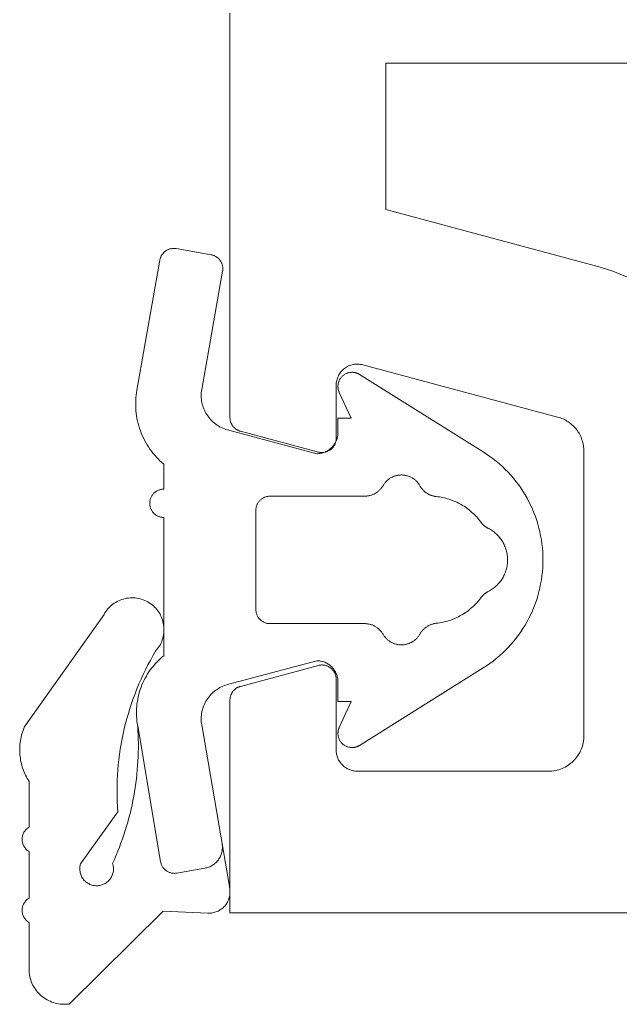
# Model space of a CAD drawing. Header units: metres. Extents: x 1838950 to 1842843, y 5171318 to 5174224.
# Drawn here: x 1841203.85227 to 1841203.86076, y 5171397.0148 to 5171397.0287 of the extents above; entities that cross this region are included whole.
import ezdxf

# ---------------------------------------------------------------- set-up
doc = ezdxf.new("R2010")
doc.units = ezdxf.units.M
doc.header["$LTSCALE"] = 0.0254
doc.layers.add('00 CHAZAL Coupe A.5', color=7, linetype='Continuous', lineweight=18)

# ---------------------------------------------------------------- blocks, each defined once
blk = doc.blocks.new('Groupe-1881-1')
at = {"layer": '00 CHAZAL Coupe A.5', "color": 7, "linetype": 'Continuous', "lineweight": 5, "flags": 128}
for points in [[(1841203.867241, 5171397.016089), (1841203.855241, 5171397.016089), (1841203.855241, 5171397.019094), (1841203.855241, 5171397.019102), (1841203.855242, 5171397.01911), (1841203.855242, 5171397.019118), (1841203.855244, 5171397.019127), (1841203.855245, 5171397.019135), (1841203.855247, 5171397.019143), (1841203.855249, 5171397.01915), (1841203.855252, 5171397.019158), (1841203.855254, 5171397.019166), (1841203.855257, 5171397.019174), (1841203.855261, 5171397.019181), (1841203.855265, 5171397.019188), (1841203.855269, 5171397.019195), (1841203.855273, 5171397.019202), (1841203.855277, 5171397.019209), (1841203.855282, 5171397.019216), (1841203.855287, 5171397.019222), (1841203.855293, 5171397.019228), (1841203.855298, 5171397.019234), (1841203.855304, 5171397.01924), (1841203.85531, 5171397.019245), (1841203.855317, 5171397.019251), (1841203.855323, 5171397.019256), (1841203.85533, 5171397.01926), (1841203.855337, 5171397.019265), (1841203.855344, 5171397.019269), (1841203.855351, 5171397.019273), (1841203.855358, 5171397.019276), (1841203.855366, 5171397.019279), (1841203.855374, 5171397.019282), (1841203.855381, 5171397.019285), (1841203.855389, 5171397.019287), (1841203.856489, 5171397.019582), (1841203.8565, 5171397.019585), (1841203.856512, 5171397.019587), (1841203.856523, 5171397.019588), (1841203.856534, 5171397.019589), (1841203.856546, 5171397.019589), (1841203.856557, 5171397.019588), (1841203.856569, 5171397.019587), (1841203.85658, 5171397.019585), (1841203.856591, 5171397.019582), (1841203.856602, 5171397.019579), (1841203.856613, 5171397.019575), (1841203.856623, 5171397.019571), (1841203.856634, 5171397.019566), (1841203.856644, 5171397.01956), (1841203.856653, 5171397.019554), (1841203.856663, 5171397.019547), (1841203.856672, 5171397.01954), (1841203.85668, 5171397.019532), (1841203.856688, 5171397.019524), (1841203.856696, 5171397.019516), (1841203.856703, 5171397.019507), (1841203.856709, 5171397.019497), (1841203.856715, 5171397.019487), (1841203.85672, 5171397.019477), (1841203.856725, 5171397.019467), (1841203.856729, 5171397.019456), (1841203.856733, 5171397.019445), (1841203.856736, 5171397.019434), (1841203.856738, 5171397.019423), (1841203.85674, 5171397.019412), (1841203.856741, 5171397.0194), (1841203.856741, 5171397.019389), (1841203.856741, 5171397.018389), (1841203.856741, 5171397.018374), (1841203.856742, 5171397.018359), (1841203.856744, 5171397.018345), (1841203.856747, 5171397.01833), (1841203.85675, 5171397.018316), (1841203.856754, 5171397.018302), (1841203.856758, 5171397.018288), (1841203.856764, 5171397.018274), (1841203.85677, 5171397.01826), (1841203.856776, 5171397.018247), (1841203.856784, 5171397.018234), (1841203.856791, 5171397.018222), (1841203.8568, 5171397.01821), (1841203.856809, 5171397.018198), (1841203.856819, 5171397.018187), (1841203.856829, 5171397.018177), (1841203.856839, 5171397.018166), (1841203.856851, 5171397.018157), (1841203.856862, 5171397.018148), (1841203.856874, 5171397.018139), (1841203.856887, 5171397.018131), (1841203.856899, 5171397.018124), (1841203.856913, 5171397.018118), (1841203.856926, 5171397.018112), (1841203.85694, 5171397.018106), (1841203.856954, 5171397.018102), (1841203.856968, 5171397.018098), (1841203.856982, 5171397.018094), (1841203.856997, 5171397.018092), (1841203.857012, 5171397.01809), (1841203.857026, 5171397.018089), (1841203.857041, 5171397.018089), (1841203.859741, 5171397.018089), (1841203.859765, 5171397.018089), (1841203.85979, 5171397.018091), (1841203.859814, 5171397.018094), (1841203.859838, 5171397.018098), (1841203.859862, 5171397.018104), (1841203.859886, 5171397.01811), (1841203.859909, 5171397.018118), (1841203.859932, 5171397.018127), (1841203.859955, 5171397.018137), (1841203.859977, 5171397.018148), (1841203.859998, 5171397.01816), (1841203.860019, 5171397.018173), (1841203.860039, 5171397.018187), (1841203.860058, 5171397.018202), (1841203.860077, 5171397.018218), (1841203.860094, 5171397.018235), (1841203.860111, 5171397.018253), (1841203.860127, 5171397.018272), (1841203.860143, 5171397.018291), (1841203.860157, 5171397.018311), (1841203.86017, 5171397.018332), (1841203.860182, 5171397.018353), (1841203.860193, 5171397.018375), (1841203.860203, 5171397.018397), (1841203.860212, 5171397.01842), (1841203.860219, 5171397.018444), (1841203.860226, 5171397.018467), (1841203.860231, 5171397.018491), (1841203.860236, 5171397.018515), (1841203.860239, 5171397.01854), (1841203.86024, 5171397.018564), (1841203.860241, 5171397.018589), (1841203.860241, 5171397.022608), (1841203.86024, 5171397.022629), (1841203.860239, 5171397.022649), (1841203.860237, 5171397.022669), (1841203.860234, 5171397.02269), (1841203.86023, 5171397.02271), (1841203.860226, 5171397.02273), (1841203.860221, 5171397.022749), (1841203.860214, 5171397.022769), (1841203.860207, 5171397.022788), (1841203.8602, 5171397.022807), (1841203.860191, 5171397.022826), (1841203.860182, 5171397.022844), (1841203.860172, 5171397.022862), (1841203.860161, 5171397.022879), (1841203.86015, 5171397.022896), (1841203.860138, 5171397.022913), (1841203.860125, 5171397.022929), (1841203.860111, 5171397.022944), (1841203.860097, 5171397.022959), (1841203.860083, 5171397.022973), (1841203.860068, 5171397.022987), (1841203.860052, 5171397.023), (1841203.860035, 5171397.023012), (1841203.860019, 5171397.023024), (1841203.860001, 5171397.023035), (1841203.859984, 5171397.023045), (1841203.859966, 5171397.023055), (1841203.859947, 5171397.023064), (1841203.859928, 5171397.023072), (1841203.859909, 5171397.023079), (1841203.85989, 5171397.023085), (1841203.85987, 5171397.023091), (1841203.857119, 5171397.023828), (1841203.857102, 5171397.023832), (1841203.857085, 5171397.023835), (1841203.857068, 5171397.023838), (1841203.857051, 5171397.023839), (1841203.857034, 5171397.023839), (1841203.857016, 5171397.023838), (1841203.856999, 5171397.023836), (1841203.856982, 5171397.023833), (1841203.856966, 5171397.023829), (1841203.856949, 5171397.023824), (1841203.856933, 5171397.023819), (1841203.856917, 5171397.023812), (1841203.856902, 5171397.023804), (1841203.856887, 5171397.023796), (1841203.856872, 5171397.023787), (1841203.856858, 5171397.023777), (1841203.856845, 5171397.023766), (1841203.856832, 5171397.023754), (1841203.85682, 5171397.023742), (1841203.856809, 5171397.023729), (1841203.856798, 5171397.023715), (1841203.856789, 5171397.023701), (1841203.85678, 5171397.023687), (1841203.856772, 5171397.023671), (1841203.856765, 5171397.023656), (1841203.856758, 5171397.02364), (1841203.856753, 5171397.023623), (1841203.856749, 5171397.023607), (1841203.856745, 5171397.02359), (1841203.856743, 5171397.023573), (1841203.856741, 5171397.023556), (1841203.856741, 5171397.023539), (1841203.856741, 5171397.022789), (1841203.856741, 5171397.022777), (1841203.85674, 5171397.022766), (1841203.856738, 5171397.022755), (1841203.856736, 5171397.022743), (1841203.856733, 5171397.022732), (1841203.856729, 5171397.022721), (1841203.856725, 5171397.022711), (1841203.85672, 5171397.0227), (1841203.856715, 5171397.02269), (1841203.856709, 5171397.02268), (1841203.856703, 5171397.022671), (1841203.856696, 5171397.022662), (1841203.856688, 5171397.022653), (1841203.85668, 5171397.022645), (1841203.856672, 5171397.022637), (1841203.856663, 5171397.02263), (1841203.856653, 5171397.022623), (1841203.856644, 5171397.022617), (1841203.856634, 5171397.022612), (1841203.856623, 5171397.022607), (1841203.856613, 5171397.022602), (1841203.856602, 5171397.022598), (1841203.856591, 5171397.022595), (1841203.85658, 5171397.022593), (1841203.856569, 5171397.022591), (1841203.856557, 5171397.022589), (1841203.856546, 5171397.022589), (1841203.856534, 5171397.022589), (1841203.856523, 5171397.02259), (1841203.856512, 5171397.022591), (1841203.8565, 5171397.022593), (1841203.856489, 5171397.022596), (1841203.855389, 5171397.02289), (1841203.855381, 5171397.022893), (1841203.855374, 5171397.022895), (1841203.855366, 5171397.022898), (1841203.855358, 5171397.022901), (1841203.855351, 5171397.022905), (1841203.855344, 5171397.022909), (1841203.855337, 5171397.022913), (1841203.85533, 5171397.022917), (1841203.855323, 5171397.022922), (1841203.855317, 5171397.022927), (1841203.85531, 5171397.022932), (1841203.855304, 5171397.022937), (1841203.855298, 5171397.022943), (1841203.855293, 5171397.022949), (1841203.855287, 5171397.022955), (1841203.855282, 5171397.022962), (1841203.855277, 5171397.022968), (1841203.855273, 5171397.022975), (1841203.855269, 5171397.022982), (1841203.855265, 5171397.022989), (1841203.855261, 5171397.022996), (1841203.855257, 5171397.023004), (1841203.855254, 5171397.023011), (1841203.855252, 5171397.023019), (1841203.855249, 5171397.023027), (1841203.855247, 5171397.023035), (1841203.855245, 5171397.023043), (1841203.855244, 5171397.023051), (1841203.855242, 5171397.023059), (1841203.855242, 5171397.023067), (1841203.855241, 5171397.023075), (1841203.855241, 5171397.023083), (1841203.855241, 5171397.036089)], [(1841203.860855, 5171397.025068), (1841203.860754, 5171397.025111), (1841203.860651, 5171397.02515), (1841203.860546, 5171397.025185), (1841203.86044, 5171397.025216), (1841203.857441, 5171397.02602), (1841203.857441, 5171397.028089), (1841203.866541, 5171397.028089)]]:
    blk.add_lwpolyline(points, dxfattribs=at)
at = {"layer": '00 CHAZAL Coupe A.5', "color": 9, "linetype": 'Continuous', "lineweight": 5, "true_color": 0xbbbbbb, "flags": 128}
for points in [[(1841203.85313, 5171397.016783), (1841203.853656, 5171397.017515), (1841203.853651, 5171397.017588), (1841203.853648, 5171397.017662), (1841203.853646, 5171397.017736), (1841203.853645, 5171397.01781), (1841203.853646, 5171397.017884), (1841203.853648, 5171397.017958), (1841203.853652, 5171397.018032), (1841203.853657, 5171397.018106), (1841203.853663, 5171397.018179), (1841203.853671, 5171397.018253), (1841203.853681, 5171397.018326), (1841203.853691, 5171397.018399), (1841203.853703, 5171397.018472), (1841203.853717, 5171397.018545), (1841203.853732, 5171397.018618), (1841203.853748, 5171397.01869), (1841203.853766, 5171397.018762), (1841203.853785, 5171397.018833), (1841203.853805, 5171397.018904), (1841203.853827, 5171397.018975), (1841203.85385, 5171397.019045), (1841203.853874, 5171397.019115), (1841203.8539, 5171397.019184), (1841203.853927, 5171397.019253), (1841203.853955, 5171397.019322), (1841203.853984, 5171397.019389), (1841203.854015, 5171397.019457), (1841203.854047, 5171397.019523), (1841203.854081, 5171397.019589), (1841203.854116, 5171397.019654), (1841203.854151, 5171397.019719), (1841203.854189, 5171397.019783), (1841203.854204, 5171397.019801), (1841203.854219, 5171397.01982), (1841203.854233, 5171397.019839), (1841203.854245, 5171397.019859), (1841203.854257, 5171397.01988), (1841203.854268, 5171397.019902), (1841203.854277, 5171397.019923), (1841203.854285, 5171397.019946), (1841203.854292, 5171397.019969), (1841203.854298, 5171397.019992), (1841203.854302, 5171397.020015), (1841203.854306, 5171397.020039), (1841203.854308, 5171397.020063), (1841203.854308, 5171397.020086), (1841203.854308, 5171397.02011), (1841203.854306, 5171397.020134), (1841203.854303, 5171397.020158), (1841203.854299, 5171397.020181), (1841203.854293, 5171397.020204), (1841203.854287, 5171397.020227), (1841203.854279, 5171397.020249), (1841203.854269, 5171397.020272), (1841203.854259, 5171397.020293), (1841203.854248, 5171397.020314), (1841203.854235, 5171397.020334), (1841203.854222, 5171397.020354), (1841203.854207, 5171397.020373), (1841203.854192, 5171397.020391), (1841203.854175, 5171397.020408), (1841203.854158, 5171397.020424), (1841203.85414, 5171397.02044), (1841203.854121, 5171397.020454), (1841203.854101, 5171397.020468), (1841203.854081, 5171397.02048), (1841203.85406, 5171397.020491), (1841203.854038, 5171397.020501), (1841203.854016, 5171397.02051), (1841203.853993, 5171397.020518), (1841203.85397, 5171397.020524), (1841203.853947, 5171397.02053), (1841203.853924, 5171397.020534), (1841203.8539, 5171397.020537), (1841203.853876, 5171397.020538), (1841203.853853, 5171397.020538), (1841203.853829, 5171397.020538), (1841203.853805, 5171397.020535), (1841203.853781, 5171397.020532), (1841203.853758, 5171397.020527), (1841203.853735, 5171397.020521), (1841203.853712, 5171397.020514), (1841203.85369, 5171397.020506), (1841203.853668, 5171397.020496), (1841203.853647, 5171397.020486), (1841203.853626, 5171397.020474), (1841203.853606, 5171397.020461), (1841203.853587, 5171397.020447), (1841203.853568, 5171397.020432), (1841203.85355, 5171397.020416), (1841203.853533, 5171397.0204), (1841203.853517, 5171397.020382), (1841203.853502, 5171397.020363), (1841203.853488, 5171397.020344), (1841203.853475, 5171397.020324), (1841203.853463, 5171397.020304), (1841203.852335, 5171397.018713), (1841203.852326, 5171397.01869), (1841203.852317, 5171397.018666), (1841203.852309, 5171397.018642), (1841203.852302, 5171397.018618), (1841203.852295, 5171397.018594), (1841203.852289, 5171397.01857), (1841203.852284, 5171397.018545), (1841203.85228, 5171397.01852), (1841203.852276, 5171397.018495), (1841203.852273, 5171397.01847), (1841203.852271, 5171397.018445), (1841203.85227, 5171397.01842), (1841203.85227, 5171397.018395), (1841203.85227, 5171397.01837), (1841203.852271, 5171397.018345), (1841203.852273, 5171397.01832), (1841203.852276, 5171397.018295), (1841203.852279, 5171397.01827), (1841203.852283, 5171397.018245), (1841203.852288, 5171397.01822), (1841203.852294, 5171397.018196), (1841203.8523, 5171397.018172), (1841203.852307, 5171397.018148), (1841203.852315, 5171397.018124), (1841203.852324, 5171397.0181), (1841203.852333, 5171397.018077), (1841203.852343, 5171397.018054), (1841203.852354, 5171397.018031), (1841203.852365, 5171397.018009), (1841203.852377, 5171397.017987), (1841203.85239, 5171397.017965), (1841203.852404, 5171397.017944), (1841203.852404, 5171397.0173), (1841203.852393, 5171397.017293), (1841203.852382, 5171397.017285), (1841203.852372, 5171397.017277), (1841203.852362, 5171397.017268), (1841203.852353, 5171397.017258), (1841203.852345, 5171397.017248), (1841203.852337, 5171397.017238), (1841203.85233, 5171397.017227), (1841203.852324, 5171397.017215), (1841203.852319, 5171397.017203), (1841203.852314, 5171397.017191), (1841203.852311, 5171397.017178), (1841203.852308, 5171397.017166), (1841203.852305, 5171397.017153), (1841203.852304, 5171397.01714), (1841203.852304, 5171397.017127), (1841203.852304, 5171397.017113), (1841203.852305, 5171397.0171), (1841203.852308, 5171397.017088), (1841203.852311, 5171397.017075), (1841203.852314, 5171397.017062), (1841203.852319, 5171397.01705), (1841203.852324, 5171397.017038), (1841203.852331, 5171397.017027), (1841203.852337, 5171397.017015), (1841203.852345, 5171397.017005), (1841203.852353, 5171397.016995), (1841203.852362, 5171397.016985), (1841203.852372, 5171397.016976), (1841203.852382, 5171397.016968), (1841203.852393, 5171397.01696), (1841203.852404, 5171397.016953), (1841203.852404, 5171397.016297), (1841203.852393, 5171397.016291), (1841203.852382, 5171397.016283), (1841203.852372, 5171397.016275), (1841203.852362, 5171397.016266), (1841203.852353, 5171397.016256), (1841203.852345, 5171397.016246), (1841203.852338, 5171397.016235), (1841203.852331, 5171397.016224), (1841203.852324, 5171397.016213), (1841203.852319, 5171397.016201), (1841203.852314, 5171397.016189), (1841203.852311, 5171397.016176), (1841203.852308, 5171397.016163), (1841203.852306, 5171397.01615), (1841203.852304, 5171397.016137), (1841203.852304, 5171397.016124), (1841203.852304, 5171397.016111), (1841203.852306, 5171397.016098), (1841203.852308, 5171397.016085), (1841203.852311, 5171397.016072), (1841203.852314, 5171397.01606), (1841203.852319, 5171397.016048), (1841203.852324, 5171397.016036), (1841203.852331, 5171397.016024), (1841203.852338, 5171397.016013), (1841203.852345, 5171397.016002), (1841203.852354, 5171397.015992), (1841203.852362, 5171397.015983), (1841203.852372, 5171397.015974), (1841203.852382, 5171397.015966), (1841203.852393, 5171397.015958), (1841203.852404, 5171397.015951), (1841203.852404, 5171397.015239), (1841203.852407, 5171397.015214), (1841203.852412, 5171397.01519), (1841203.852418, 5171397.015166), (1841203.852425, 5171397.015142), (1841203.852433, 5171397.015118), (1841203.852443, 5171397.015096), (1841203.852453, 5171397.015073), (1841203.852465, 5171397.015051), (1841203.852478, 5171397.01503), (1841203.852491, 5171397.015009), (1841203.852506, 5171397.014989), (1841203.852522, 5171397.01497), (1841203.852539, 5171397.014952), (1841203.852556, 5171397.014934), (1841203.852575, 5171397.014918), (1841203.852594, 5171397.014902), (1841203.852614, 5171397.014887), (1841203.852634, 5171397.014873), (1841203.852656, 5171397.014861), (1841203.852678, 5171397.014849), (1841203.8527, 5171397.014839), (1841203.852723, 5171397.014829), (1841203.852747, 5171397.014821), (1841203.85277, 5171397.014814), (1841203.852795, 5171397.014808), (1841203.852819, 5171397.014803), (1841203.852843, 5171397.0148), (1841203.852868, 5171397.014798), (1841203.852893, 5171397.014797), (1841203.852918, 5171397.014797), (1841203.852943, 5171397.014798), (1841203.852967, 5171397.014801), (1841203.854297, 5171397.01611), (1841203.854929, 5171397.016084), (1841203.854945, 5171397.016083), (1841203.854962, 5171397.016084), (1841203.854979, 5171397.016086), (1841203.854995, 5171397.016088), (1841203.855011, 5171397.016092), (1841203.855028, 5171397.016096), (1841203.855043, 5171397.016101), (1841203.855059, 5171397.016107), (1841203.855074, 5171397.016114), (1841203.855089, 5171397.016122), (1841203.855103, 5171397.016131), (1841203.855117, 5171397.01614), (1841203.85513, 5171397.01615), (1841203.855143, 5171397.016161), (1841203.855155, 5171397.016173), (1841203.855166, 5171397.016185), (1841203.855177, 5171397.016198), (1841203.855187, 5171397.016211), (1841203.855196, 5171397.016225), (1841203.855205, 5171397.01624), (1841203.855212, 5171397.016255), (1841203.855219, 5171397.01627), (1841203.855225, 5171397.016286), (1841203.85523, 5171397.016302), (1841203.855234, 5171397.016318), (1841203.855237, 5171397.016334), (1841203.855239, 5171397.016351), (1841203.855241, 5171397.016367), (1841203.855241, 5171397.016384), (1841203.855241, 5171397.016401), (1841203.855239, 5171397.016417), (1841203.855237, 5171397.016434), (1841203.854842, 5171397.018742), (1841203.854839, 5171397.018765), (1841203.854836, 5171397.018788), (1841203.854835, 5171397.018811), (1841203.854835, 5171397.018834), (1841203.854835, 5171397.018857), (1841203.854837, 5171397.01888), (1841203.85484, 5171397.018903), (1841203.854844, 5171397.018926), (1841203.854849, 5171397.018949), (1841203.854855, 5171397.018971), (1841203.854862, 5171397.018993), (1841203.854871, 5171397.019015), (1841203.85488, 5171397.019036), (1841203.85489, 5171397.019057), (1841203.854901, 5171397.019077), (1841203.854913, 5171397.019097), (1841203.854926, 5171397.019117), (1841203.85494, 5171397.019135), (1841203.854954, 5171397.019153), (1841203.85497, 5171397.01917), (1841203.854986, 5171397.019187), (1841203.855003, 5171397.019203), (1841203.855021, 5171397.019218), (1841203.855039, 5171397.019232), (1841203.855058, 5171397.019245), (1841203.855078, 5171397.019258), (1841203.855098, 5171397.019269), (1841203.855118, 5171397.019279), (1841203.855139, 5171397.019289), (1841203.855161, 5171397.019298), (1841203.855183, 5171397.019305), (1841203.855205, 5171397.019312), (1841203.856466, 5171397.019649), (1841203.856481, 5171397.019649), (1841203.856495, 5171397.019648), (1841203.85651, 5171397.019646), (1841203.856525, 5171397.019644), (1841203.856539, 5171397.01964), (1841203.856553, 5171397.019637), (1841203.856567, 5171397.019632), (1841203.856581, 5171397.019627), (1841203.856594, 5171397.019621), (1841203.856607, 5171397.019614), (1841203.85662, 5171397.019607), (1841203.856633, 5171397.019599), (1841203.856645, 5171397.01959), (1841203.856656, 5171397.019581), (1841203.856667, 5171397.019572), (1841203.856678, 5171397.019562), (1841203.856688, 5171397.019551), (1841203.856698, 5171397.01954), (1841203.856707, 5171397.019528), (1841203.856715, 5171397.019516), (1841203.856723, 5171397.019504), (1841203.856731, 5171397.019491), (1841203.856737, 5171397.019478), (1841203.856743, 5171397.019464), (1841203.856748, 5171397.019451), (1841203.856753, 5171397.019437), (1841203.856757, 5171397.019422), (1841203.85676, 5171397.019408), (1841203.856763, 5171397.019393), (1841203.856765, 5171397.019379), (1841203.856766, 5171397.019364), (1841203.856766, 5171397.019349), (1841203.856766, 5171397.019073), (1841203.856955, 5171397.019073), (1841203.856785, 5171397.018707), (1841203.856784, 5171397.018705), (1841203.856782, 5171397.018702), (1841203.856781, 5171397.0187), (1841203.85678, 5171397.018697), (1841203.856779, 5171397.018695), (1841203.856778, 5171397.018692), (1841203.856778, 5171397.01869), (1841203.856777, 5171397.018687), (1841203.856776, 5171397.018685), (1841203.856775, 5171397.018682), (1841203.856774, 5171397.018679), (1841203.856773, 5171397.018677), (1841203.856773, 5171397.018674), (1841203.856772, 5171397.018672), (1841203.856771, 5171397.018669), (1841203.856771, 5171397.018666), (1841203.85677, 5171397.018664), (1841203.85677, 5171397.018661), (1841203.856769, 5171397.018658), (1841203.856769, 5171397.018655), (1841203.856768, 5171397.018653), (1841203.856768, 5171397.01865), (1841203.856767, 5171397.018647), (1841203.856767, 5171397.018645), (1841203.856767, 5171397.018642), (1841203.856767, 5171397.018639), (1841203.856766, 5171397.018637), (1841203.856766, 5171397.018634), (1841203.856766, 5171397.018631), (1841203.856766, 5171397.018628), (1841203.856766, 5171397.018626), (1841203.856766, 5171397.018623), (1841203.856766, 5171397.018613), (1841203.856767, 5171397.018603), (1841203.856768, 5171397.018594), (1841203.85677, 5171397.018584), (1841203.856772, 5171397.018574), (1841203.856775, 5171397.018565), (1841203.856778, 5171397.018556), (1841203.856781, 5171397.018546), (1841203.856785, 5171397.018537), (1841203.85679, 5171397.018529), (1841203.856794, 5171397.01852), (1841203.8568, 5171397.018512), (1841203.856805, 5171397.018504), (1841203.856811, 5171397.018496), (1841203.856818, 5171397.018489), (1841203.856825, 5171397.018481), (1841203.856832, 5171397.018475), (1841203.856839, 5171397.018468), (1841203.856847, 5171397.018462), (1841203.856855, 5171397.018457), (1841203.856863, 5171397.018451), (1841203.856872, 5171397.018447), (1841203.85688, 5171397.018442), (1841203.856889, 5171397.018438), (1841203.856899, 5171397.018435), (1841203.856908, 5171397.018432), (1841203.856917, 5171397.018429), (1841203.856927, 5171397.018427), (1841203.856937, 5171397.018425), (1841203.856946, 5171397.018424), (1841203.856956, 5171397.018423), (1841203.856966, 5171397.018423), (1841203.856969, 5171397.018423), (1841203.856973, 5171397.018423), (1841203.856976, 5171397.018423), (1841203.85698, 5171397.018423), (1841203.856983, 5171397.018424), (1841203.856987, 5171397.018424), (1841203.85699, 5171397.018424), (1841203.856994, 5171397.018425), (1841203.856997, 5171397.018425), (1841203.857001, 5171397.018426), (1841203.857004, 5171397.018427), (1841203.857008, 5171397.018427), (1841203.857011, 5171397.018428), (1841203.857014, 5171397.018429), (1841203.857018, 5171397.01843), (1841203.857021, 5171397.018431), (1841203.857025, 5171397.018432), (1841203.857028, 5171397.018433), (1841203.857031, 5171397.018434), (1841203.857035, 5171397.018435), (1841203.857038, 5171397.018436), (1841203.857041, 5171397.018438), (1841203.857044, 5171397.018439), (1841203.857048, 5171397.01844), (1841203.857051, 5171397.018442), (1841203.857054, 5171397.018443), (1841203.857057, 5171397.018445), (1841203.85706, 5171397.018446), (1841203.857063, 5171397.018448), (1841203.857066, 5171397.01845), (1841203.857069, 5171397.018452), (1841203.857072, 5171397.018453), (1841203.858819, 5171397.019548), (1841203.858866, 5171397.019579), (1841203.858913, 5171397.019611), (1841203.858959, 5171397.019645), (1841203.859003, 5171397.01968), (1841203.859047, 5171397.019717), (1841203.859089, 5171397.019755), (1841203.85913, 5171397.019795), (1841203.85917, 5171397.019835), (1841203.859208, 5171397.019877), (1841203.859245, 5171397.01992), (1841203.859281, 5171397.019965), (1841203.859315, 5171397.02001), (1841203.859348, 5171397.020056), (1841203.859379, 5171397.020104), (1841203.859409, 5171397.020152), (1841203.859438, 5171397.020201), (1841203.859464, 5171397.020252), (1841203.859489, 5171397.020303), (1841203.859513, 5171397.020354), (1841203.859535, 5171397.020407), (1841203.859555, 5171397.02046), (1841203.859574, 5171397.020514), (1841203.85959, 5171397.020568), (1841203.859606, 5171397.020623), (1841203.859619, 5171397.020678), (1841203.85963, 5171397.020734), (1841203.85964, 5171397.02079), (1841203.859648, 5171397.020846), (1841203.859655, 5171397.020903), (1841203.859659, 5171397.020959), (1841203.859662, 5171397.021016), (1841203.859663, 5171397.021073), (1841203.859662, 5171397.02113), (1841203.859659, 5171397.021187), (1841203.859655, 5171397.021243), (1841203.859648, 5171397.0213), (1841203.85964, 5171397.021356), (1841203.85963, 5171397.021412), (1841203.859619, 5171397.021468), (1841203.859606, 5171397.021523), (1841203.85959, 5171397.021578), (1841203.859574, 5171397.021632), (1841203.859555, 5171397.021686), (1841203.859535, 5171397.021739), (1841203.859513, 5171397.021792), (1841203.859489, 5171397.021844), (1841203.859464, 5171397.021895), (1841203.859438, 5171397.021945), (1841203.859409, 5171397.021994), (1841203.859379, 5171397.022042), (1841203.859348, 5171397.02209), (1841203.859315, 5171397.022136), (1841203.859281, 5171397.022182), (1841203.859245, 5171397.022226), (1841203.859208, 5171397.022269), (1841203.85917, 5171397.022311), (1841203.85913, 5171397.022352), (1841203.859089, 5171397.022391), (1841203.859047, 5171397.022429), (1841203.859003, 5171397.022466), (1841203.858959, 5171397.022501), (1841203.858913, 5171397.022535), (1841203.858866, 5171397.022567), (1841203.858819, 5171397.022598), (1841203.857072, 5171397.023693), (1841203.857069, 5171397.023695), (1841203.857066, 5171397.023696), (1841203.857063, 5171397.023698), (1841203.85706, 5171397.0237), (1841203.857057, 5171397.023701), (1841203.857054, 5171397.023703), (1841203.857051, 5171397.023704), (1841203.857048, 5171397.023706), (1841203.857044, 5171397.023707), (1841203.857041, 5171397.023709), (1841203.857038, 5171397.02371), (1841203.857035, 5171397.023711), (1841203.857031, 5171397.023712), (1841203.857028, 5171397.023713), (1841203.857025, 5171397.023714), (1841203.857021, 5171397.023715), (1841203.857018, 5171397.023716), (1841203.857014, 5171397.023717), (1841203.857011, 5171397.023718), (1841203.857008, 5171397.023719), (1841203.857004, 5171397.02372), (1841203.857001, 5171397.02372), (1841203.856997, 5171397.023721), (1841203.856994, 5171397.023721), (1841203.85699, 5171397.023722), (1841203.856987, 5171397.023722), (1841203.856983, 5171397.023722), (1841203.85698, 5171397.023723), (1841203.856976, 5171397.023723), (1841203.856973, 5171397.023723), (1841203.856969, 5171397.023723), (1841203.856966, 5171397.023723), (1841203.856956, 5171397.023723), (1841203.856946, 5171397.023722), (1841203.856937, 5171397.023721), (1841203.856927, 5171397.023719), (1841203.856917, 5171397.023717), (1841203.856908, 5171397.023715), (1841203.856899, 5171397.023712), (1841203.856889, 5171397.023708), (1841203.85688, 5171397.023704), (1841203.856872, 5171397.0237), (1841203.856863, 5171397.023695), (1841203.856855, 5171397.02369), (1841203.856847, 5171397.023684), (1841203.856839, 5171397.023678), (1841203.856832, 5171397.023671), (1841203.856825, 5171397.023665), (1841203.856818, 5171397.023658), (1841203.856811, 5171397.02365), (1841203.856805, 5171397.023642), (1841203.8568, 5171397.023634), (1841203.856794, 5171397.023626), (1841203.85679, 5171397.023618), (1841203.856785, 5171397.023609), (1841203.856781, 5171397.0236), (1841203.856778, 5171397.023591), (1841203.856775, 5171397.023581), (1841203.856772, 5171397.023572), (1841203.85677, 5171397.023562), (1841203.856768, 5171397.023553), (1841203.856767, 5171397.023543), (1841203.856766, 5171397.023533), (1841203.856766, 5171397.023523), (1841203.856766, 5171397.023521), (1841203.856766, 5171397.023518), (1841203.856766, 5171397.023515), (1841203.856766, 5171397.023512), (1841203.856766, 5171397.02351), (1841203.856767, 5171397.023507), (1841203.856767, 5171397.023504), (1841203.856767, 5171397.023501), (1841203.856767, 5171397.023499), (1841203.856768, 5171397.023496), (1841203.856768, 5171397.023493), (1841203.856769, 5171397.023491), (1841203.856769, 5171397.023488), (1841203.85677, 5171397.023485), (1841203.85677, 5171397.023483), (1841203.856771, 5171397.02348), (1841203.856771, 5171397.023477), (1841203.856772, 5171397.023475), (1841203.856773, 5171397.023472), (1841203.856773, 5171397.023469), (1841203.856774, 5171397.023467), (1841203.856775, 5171397.023464), (1841203.856776, 5171397.023462), (1841203.856777, 5171397.023459), (1841203.856778, 5171397.023456), (1841203.856778, 5171397.023454), (1841203.856779, 5171397.023451), (1841203.85678, 5171397.023449), (1841203.856781, 5171397.023446), (1841203.856782, 5171397.023444), (1841203.856784, 5171397.023441), (1841203.856785, 5171397.023439), (1841203.856955, 5171397.023073), (1841203.856766, 5171397.023073), (1841203.856766, 5171397.022873), (1841203.856766, 5171397.022858), (1841203.856765, 5171397.022844), (1841203.856763, 5171397.022829), (1841203.85676, 5171397.022815), (1841203.856757, 5171397.0228), (1841203.856753, 5171397.022786), (1841203.856748, 5171397.022772), (1841203.856743, 5171397.022758), (1841203.856737, 5171397.022745), (1841203.856731, 5171397.022732), (1841203.856723, 5171397.022719), (1841203.856715, 5171397.022706), (1841203.856707, 5171397.022694), (1841203.856698, 5171397.022683), (1841203.856688, 5171397.022672), (1841203.856678, 5171397.022661), (1841203.856667, 5171397.022651), (1841203.856656, 5171397.022641), (1841203.856645, 5171397.022632), (1841203.856633, 5171397.022624), (1841203.85662, 5171397.022616), (1841203.856607, 5171397.022608), (1841203.856594, 5171397.022602), (1841203.856581, 5171397.022596), (1841203.856567, 5171397.022591), (1841203.856553, 5171397.022586), (1841203.856539, 5171397.022582), (1841203.856525, 5171397.022579), (1841203.85651, 5171397.022576), (1841203.856495, 5171397.022575), (1841203.856481, 5171397.022573), (1841203.856466, 5171397.022573), (1841203.855205, 5171397.022911), (1841203.855183, 5171397.022917), (1841203.855161, 5171397.022925), (1841203.855139, 5171397.022934), (1841203.855118, 5171397.022943), (1841203.855098, 5171397.022954), (1841203.855078, 5171397.022965), (1841203.855058, 5171397.022977), (1841203.855039, 5171397.022991), (1841203.855021, 5171397.023005), (1841203.855003, 5171397.02302), (1841203.854986, 5171397.023036), (1841203.85497, 5171397.023052), (1841203.854954, 5171397.023069), (1841203.85494, 5171397.023087), (1841203.854926, 5171397.023106), (1841203.854913, 5171397.023125), (1841203.854901, 5171397.023145), (1841203.85489, 5171397.023165), (1841203.85488, 5171397.023186), (1841203.854871, 5171397.023208), (1841203.854862, 5171397.023229), (1841203.854855, 5171397.023251), (1841203.854849, 5171397.023274), (1841203.854844, 5171397.023296), (1841203.85484, 5171397.023319), (1841203.854837, 5171397.023342), (1841203.854835, 5171397.023365), (1841203.854835, 5171397.023388), (1841203.854835, 5171397.023412), (1841203.854836, 5171397.023435), (1841203.854839, 5171397.023458), (1841203.854842, 5171397.023481), (1841203.855137, 5171397.025151), (1841203.855137, 5171397.025153), (1841203.855137, 5171397.025154), (1841203.855137, 5171397.025155), (1841203.855137, 5171397.025156), (1841203.855138, 5171397.025157), (1841203.855138, 5171397.025158), (1841203.855138, 5171397.025159), (1841203.855138, 5171397.02516), (1841203.855138, 5171397.025161), (1841203.855138, 5171397.025162), (1841203.855138, 5171397.025163), (1841203.855139, 5171397.025164), (1841203.855139, 5171397.025166), (1841203.855139, 5171397.025167), (1841203.855139, 5171397.025168), (1841203.855139, 5171397.025169), (1841203.855139, 5171397.02517), (1841203.855139, 5171397.025171), (1841203.855139, 5171397.025172), (1841203.855139, 5171397.025173), (1841203.855139, 5171397.025174), (1841203.85514, 5171397.025175), (1841203.85514, 5171397.025176), (1841203.85514, 5171397.025178), (1841203.85514, 5171397.025179), (1841203.85514, 5171397.02518), (1841203.85514, 5171397.025181), (1841203.85514, 5171397.025182), (1841203.85514, 5171397.025183), (1841203.85514, 5171397.025184), (1841203.85514, 5171397.025185), (1841203.85514, 5171397.025186), (1841203.85514, 5171397.025195), (1841203.855139, 5171397.025204), (1841203.855138, 5171397.025212), (1841203.855137, 5171397.025221), (1841203.855135, 5171397.02523), (1841203.855133, 5171397.025238), (1841203.855131, 5171397.025246), (1841203.855128, 5171397.025255), (1841203.855125, 5171397.025263), (1841203.855121, 5171397.025271), (1841203.855117, 5171397.025279), (1841203.855113, 5171397.025286), (1841203.855108, 5171397.025294), (1841203.855104, 5171397.025301), (1841203.855098, 5171397.025308), (1841203.855093, 5171397.025315), (1841203.855087, 5171397.025321), (1841203.855081, 5171397.025328), (1841203.855075, 5171397.025334), (1841203.855068, 5171397.025339), (1841203.855062, 5171397.025345), (1841203.855055, 5171397.02535), (1841203.855047, 5171397.025355), (1841203.85504, 5171397.025359), (1841203.855032, 5171397.025364), (1841203.855024, 5171397.025367), (1841203.855016, 5171397.025371), (1841203.855008, 5171397.025374), (1841203.855, 5171397.025377), (1841203.854992, 5171397.025379), (1841203.854983, 5171397.025381), (1841203.854975, 5171397.025383), (1841203.854482, 5171397.02547), (1841203.854481, 5171397.02547), (1841203.85448, 5171397.02547), (1841203.854479, 5171397.025471), (1841203.854478, 5171397.025471), (1841203.854477, 5171397.025471), (1841203.854476, 5171397.025471), (1841203.854475, 5171397.025471), (1841203.854475, 5171397.025471), (1841203.854474, 5171397.025471), (1841203.854473, 5171397.025471), (1841203.854472, 5171397.025472), (1841203.854471, 5171397.025472), (1841203.85447, 5171397.025472), (1841203.854469, 5171397.025472), (1841203.854468, 5171397.025472), (1841203.854467, 5171397.025472), (1841203.854466, 5171397.025472), (1841203.854465, 5171397.025472), (1841203.854464, 5171397.025472), (1841203.854463, 5171397.025472), (1841203.854462, 5171397.025473), (1841203.854461, 5171397.025473), (1841203.85446, 5171397.025473), (1841203.85446, 5171397.025473), (1841203.854459, 5171397.025473), (1841203.854458, 5171397.025473), (1841203.854457, 5171397.025473), (1841203.854456, 5171397.025473), (1841203.854455, 5171397.025473), (1841203.854454, 5171397.025473), (1841203.854453, 5171397.025473), (1841203.854452, 5171397.025473), (1841203.854443, 5171397.025473), (1841203.854434, 5171397.025473), (1841203.854425, 5171397.025472), (1841203.854417, 5171397.025471), (1841203.854408, 5171397.025469), (1841203.854399, 5171397.025467), (1841203.854391, 5171397.025465), (1841203.854382, 5171397.025462), (1841203.854374, 5171397.025459), (1841203.854366, 5171397.025456), (1841203.854358, 5171397.025452), (1841203.85435, 5171397.025448), (1841203.854342, 5171397.025443), (1841203.854335, 5171397.025438), (1841203.854328, 5171397.025433), (1841203.854321, 5171397.025428), (1841203.854314, 5171397.025422), (1841203.854307, 5171397.025416), (1841203.854301, 5171397.02541), (1841203.854295, 5171397.025403), (1841203.85429, 5171397.025396), (1841203.854284, 5171397.025389), (1841203.854279, 5171397.025382), (1841203.854275, 5171397.025374), (1841203.85427, 5171397.025366), (1841203.854266, 5171397.025358), (1841203.854263, 5171397.02535), (1841203.85426, 5171397.025342), (1841203.854257, 5171397.025334), (1841203.854254, 5171397.025325), (1841203.854252, 5171397.025317), (1841203.85425, 5171397.025308), (1841203.853926, 5171397.023471), (1841203.85392, 5171397.023435), (1841203.853916, 5171397.023399), (1841203.853912, 5171397.023363), (1841203.85391, 5171397.023326), (1841203.853909, 5171397.02329), (1841203.853909, 5171397.023254), (1841203.85391, 5171397.023217), (1841203.853912, 5171397.023181), (1841203.853916, 5171397.023145), (1841203.853921, 5171397.023108), (1841203.853927, 5171397.023072), (1841203.853934, 5171397.023037), (1841203.853943, 5171397.023001), (1841203.853952, 5171397.022966), (1841203.853963, 5171397.022931), (1841203.853975, 5171397.022897), (1841203.853988, 5171397.022863), (1841203.854002, 5171397.022829), (1841203.854017, 5171397.022796), (1841203.854034, 5171397.022764), (1841203.854051, 5171397.022732), (1841203.854069, 5171397.0227), (1841203.854089, 5171397.022669), (1841203.854109, 5171397.022639), (1841203.854131, 5171397.02261), (1841203.854153, 5171397.022581), (1841203.854177, 5171397.022553), (1841203.854201, 5171397.022526), (1841203.854226, 5171397.0225), (1841203.854252, 5171397.022474), (1841203.854279, 5171397.02245), (1841203.854307, 5171397.022426), (1841203.854307, 5171397.022073), (1841203.854297, 5171397.022073), (1841203.854287, 5171397.022072), (1841203.854277, 5171397.022071), (1841203.854268, 5171397.022069), (1841203.854258, 5171397.022067), (1841203.854249, 5171397.022064), (1841203.854239, 5171397.022061), (1841203.85423, 5171397.022058), (1841203.854221, 5171397.022054), (1841203.854213, 5171397.022049), (1841203.854204, 5171397.022044), (1841203.854196, 5171397.022039), (1841203.854188, 5171397.022033), (1841203.85418, 5171397.022027), (1841203.854172, 5171397.022021), (1841203.854165, 5171397.022014), (1841203.854159, 5171397.022007), (1841203.854152, 5171397.022), (1841203.854146, 5171397.021992), (1841203.854141, 5171397.021984), (1841203.854135, 5171397.021976), (1841203.85413, 5171397.021967), (1841203.854126, 5171397.021958), (1841203.854122, 5171397.021949), (1841203.854118, 5171397.02194), (1841203.854115, 5171397.021931), (1841203.854113, 5171397.021921), (1841203.854111, 5171397.021912), (1841203.854109, 5171397.021902), (1841203.854108, 5171397.021892), (1841203.854107, 5171397.021883), (1841203.854107, 5171397.021873), (1841203.854107, 5171397.021863), (1841203.854108, 5171397.021853), (1841203.854109, 5171397.021844), (1841203.854111, 5171397.021834), (1841203.854113, 5171397.021824), (1841203.854115, 5171397.021815), (1841203.854118, 5171397.021805), (1841203.854122, 5171397.021796), (1841203.854126, 5171397.021787), (1841203.85413, 5171397.021779), (1841203.854135, 5171397.02177), (1841203.854141, 5171397.021762), (1841203.854146, 5171397.021754), (1841203.854152, 5171397.021746), (1841203.854159, 5171397.021739), (1841203.854165, 5171397.021731), (1841203.854172, 5171397.021725), (1841203.85418, 5171397.021718), (1841203.854188, 5171397.021712), (1841203.854196, 5171397.021707), (1841203.854204, 5171397.021701), (1841203.854213, 5171397.021696), (1841203.854221, 5171397.021692), (1841203.85423, 5171397.021688), (1841203.854239, 5171397.021685), (1841203.854249, 5171397.021681), (1841203.854258, 5171397.021679), (1841203.854268, 5171397.021677), (1841203.854277, 5171397.021675), (1841203.854287, 5171397.021674), (1841203.854297, 5171397.021673), (1841203.854307, 5171397.021673), (1841203.854307, 5171397.01972), (1841203.85428, 5171397.019698), (1841203.854254, 5171397.019675), (1841203.854229, 5171397.019651), (1841203.854204, 5171397.019626), (1841203.854181, 5171397.019601), (1841203.854158, 5171397.019574), (1841203.854136, 5171397.019547), (1841203.854115, 5171397.01952), (1841203.854095, 5171397.019491), (1841203.854076, 5171397.019462), (1841203.854059, 5171397.019432), (1841203.854042, 5171397.019402), (1841203.854026, 5171397.019371), (1841203.854011, 5171397.01934), (1841203.853997, 5171397.019308), (1841203.853984, 5171397.019275), (1841203.853973, 5171397.019243), (1841203.853962, 5171397.019209), (1841203.853953, 5171397.019176), (1841203.853945, 5171397.019142), (1841203.853938, 5171397.019108), (1841203.853932, 5171397.019074), (1841203.853927, 5171397.01904), (1841203.853923, 5171397.019005), (1841203.853921, 5171397.01897), (1841203.85392, 5171397.018936), (1841203.85392, 5171397.018901), (1841203.853921, 5171397.018866), (1841203.853923, 5171397.018831), (1841203.853926, 5171397.018797), (1841203.853931, 5171397.018762), (1841203.853937, 5171397.018728), (1841203.853941, 5171397.018666), (1841203.853943, 5171397.018604), (1841203.853945, 5171397.018541), (1841203.853946, 5171397.018479), (1841203.853946, 5171397.018417), (1841203.853945, 5171397.018354), (1841203.853943, 5171397.018292), (1841203.85394, 5171397.01823), (1841203.853936, 5171397.018168), (1841203.853931, 5171397.018106), (1841203.853925, 5171397.018044), (1841203.853918, 5171397.017982), (1841203.85391, 5171397.01792), (1841203.853902, 5171397.017858), (1841203.853892, 5171397.017797), (1841203.853881, 5171397.017735), (1841203.853869, 5171397.017674), (1841203.853857, 5171397.017613), (1841203.853843, 5171397.017552), (1841203.853829, 5171397.017492), (1841203.853813, 5171397.017431), (1841203.853797, 5171397.017371), (1841203.853779, 5171397.017311), (1841203.853761, 5171397.017252), (1841203.853742, 5171397.017192), (1841203.853722, 5171397.017133), (1841203.853701, 5171397.017075), (1841203.853679, 5171397.017016), (1841203.853656, 5171397.016958), (1841203.853632, 5171397.016901), (1841203.853608, 5171397.016844), (1841203.853582, 5171397.016787), (1841203.853586, 5171397.016773), (1841203.85359, 5171397.01676), (1841203.853592, 5171397.016746), (1841203.853594, 5171397.016732), (1841203.853595, 5171397.016718), (1841203.853595, 5171397.016704), (1841203.853594, 5171397.01669), (1841203.853593, 5171397.016676), (1841203.85359, 5171397.016662), (1841203.853587, 5171397.016648), (1841203.853583, 5171397.016634), (1841203.853578, 5171397.016621), (1841203.853572, 5171397.016608), (1841203.853566, 5171397.016596), (1841203.853559, 5171397.016584), (1841203.853551, 5171397.016572), (1841203.853543, 5171397.016561), (1841203.853534, 5171397.01655), (1841203.853524, 5171397.01654), (1841203.853514, 5171397.01653), (1841203.853503, 5171397.016521), (1841203.853491, 5171397.016513), (1841203.85348, 5171397.016505), (1841203.853467, 5171397.016498), (1841203.853455, 5171397.016492), (1841203.853442, 5171397.016487), (1841203.853428, 5171397.016482), (1841203.853415, 5171397.016478), (1841203.853401, 5171397.016475), (1841203.853387, 5171397.016473), (1841203.853373, 5171397.016472), (1841203.853359, 5171397.016471), (1841203.853345, 5171397.016471), (1841203.853331, 5171397.016473), (1841203.853317, 5171397.016474), (1841203.853303, 5171397.016477), (1841203.853289, 5171397.016481), (1841203.853276, 5171397.016485), (1841203.853263, 5171397.01649), (1841203.85325, 5171397.016496), (1841203.853238, 5171397.016503), (1841203.853226, 5171397.01651), (1841203.853214, 5171397.016518), (1841203.853203, 5171397.016527), (1841203.853193, 5171397.016537), (1841203.853183, 5171397.016547), (1841203.853173, 5171397.016557), (1841203.853165, 5171397.016568), (1841203.853157, 5171397.01658), (1841203.853149, 5171397.016592), (1841203.853143, 5171397.016604), (1841203.853137, 5171397.016617), (1841203.853132, 5171397.01663), (1841203.853128, 5171397.016644), (1841203.853124, 5171397.016657), (1841203.853122, 5171397.016671), (1841203.85312, 5171397.016685), (1841203.853119, 5171397.016699), (1841203.853119, 5171397.016713), (1841203.853119, 5171397.016727), (1841203.853121, 5171397.016741), (1841203.853123, 5171397.016755), (1841203.853126, 5171397.016769), (1841203.85313, 5171397.016783)], [(1841203.85889, 5171397.020628), (1841203.858886, 5171397.020626), (1841203.858882, 5171397.020624), (1841203.858878, 5171397.020621), (1841203.858875, 5171397.020619), (1841203.858871, 5171397.020617), (1841203.858867, 5171397.020615), (1841203.858864, 5171397.020612), (1841203.85886, 5171397.02061), (1841203.858856, 5171397.020608), (1841203.858853, 5171397.020605), (1841203.858849, 5171397.020603), (1841203.858846, 5171397.0206), (1841203.858842, 5171397.020597), (1841203.858839, 5171397.020595), (1841203.858835, 5171397.020592), (1841203.858832, 5171397.020589), (1841203.858829, 5171397.020586), (1841203.858826, 5171397.020584), (1841203.858822, 5171397.020581), (1841203.858819, 5171397.020578), (1841203.858816, 5171397.020575), (1841203.858813, 5171397.020572), (1841203.85881, 5171397.020568), (1841203.858807, 5171397.020565), (1841203.858804, 5171397.020562), (1841203.858801, 5171397.020559), (1841203.858798, 5171397.020556), (1841203.858796, 5171397.020552), (1841203.858793, 5171397.020549), (1841203.85879, 5171397.020545), (1841203.858787, 5171397.020542), (1841203.858785, 5171397.020539), (1841203.858771, 5171397.02052), (1841203.858756, 5171397.020502), (1841203.858741, 5171397.020484), (1841203.858726, 5171397.020466), (1841203.85871, 5171397.020449), (1841203.858693, 5171397.020433), (1841203.858676, 5171397.020417), (1841203.858659, 5171397.020401), (1841203.858641, 5171397.020386), (1841203.858623, 5171397.020371), (1841203.858605, 5171397.020356), (1841203.858586, 5171397.020342), (1841203.858567, 5171397.020329), (1841203.858548, 5171397.020316), (1841203.858528, 5171397.020304), (1841203.858508, 5171397.020292), (1841203.858487, 5171397.020281), (1841203.858467, 5171397.02027), (1841203.858446, 5171397.02026), (1841203.858424, 5171397.02025), (1841203.858403, 5171397.020241), (1841203.858381, 5171397.020232), (1841203.858359, 5171397.020224), (1841203.858337, 5171397.020217), (1841203.858315, 5171397.02021), (1841203.858292, 5171397.020203), (1841203.85827, 5171397.020198), (1841203.858247, 5171397.020193), (1841203.858224, 5171397.020188), (1841203.858201, 5171397.020184), (1841203.858178, 5171397.020181), (1841203.858155, 5171397.020178), (1841203.858146, 5171397.020177), (1841203.858137, 5171397.020176), (1841203.858128, 5171397.020174), (1841203.858119, 5171397.020172), (1841203.858111, 5171397.02017), (1841203.858102, 5171397.020168), (1841203.858094, 5171397.020165), (1841203.858085, 5171397.020162), (1841203.858077, 5171397.020159), (1841203.858068, 5171397.020156), (1841203.85806, 5171397.020152), (1841203.858052, 5171397.020148), (1841203.858044, 5171397.020144), (1841203.858036, 5171397.02014), (1841203.858029, 5171397.020135), (1841203.858021, 5171397.02013), (1841203.858014, 5171397.020125), (1841203.858006, 5171397.02012), (1841203.857999, 5171397.020114), (1841203.857992, 5171397.020109), (1841203.857986, 5171397.020103), (1841203.857979, 5171397.020097), (1841203.857973, 5171397.020091), (1841203.857966, 5171397.020084), (1841203.85796, 5171397.020077), (1841203.857955, 5171397.020071), (1841203.857949, 5171397.020064), (1841203.857944, 5171397.020056), (1841203.857939, 5171397.020049), (1841203.857934, 5171397.020042), (1841203.857929, 5171397.020034), (1841203.857924, 5171397.020026), (1841203.857919, 5171397.020018), (1841203.857914, 5171397.020009), (1841203.857909, 5171397.020001), (1841203.857903, 5171397.019993), (1841203.857897, 5171397.019985), (1841203.85789, 5171397.019978), (1841203.857884, 5171397.01997), (1841203.857877, 5171397.019963), (1841203.85787, 5171397.019956), (1841203.857862, 5171397.019949), (1841203.857855, 5171397.019943), (1841203.857847, 5171397.019937), (1841203.857839, 5171397.019931), (1841203.857831, 5171397.019925), (1841203.857823, 5171397.019919), (1841203.857814, 5171397.019914), (1841203.857806, 5171397.019909), (1841203.857797, 5171397.019905), (1841203.857788, 5171397.0199), (1841203.857779, 5171397.019896), (1841203.85777, 5171397.019893), (1841203.85776, 5171397.019889), (1841203.857751, 5171397.019886), (1841203.857741, 5171397.019884), (1841203.857732, 5171397.019881), (1841203.857722, 5171397.019879), (1841203.857712, 5171397.019877), (1841203.857702, 5171397.019876), (1841203.857692, 5171397.019875), (1841203.857683, 5171397.019874), (1841203.857673, 5171397.019873), (1841203.857663, 5171397.019873), (1841203.857653, 5171397.019873), (1841203.857643, 5171397.019874), (1841203.857633, 5171397.019875), (1841203.857624, 5171397.019876), (1841203.857614, 5171397.019877), (1841203.857604, 5171397.019879), (1841203.857595, 5171397.019881), (1841203.857585, 5171397.019883), (1841203.857576, 5171397.019886), (1841203.857566, 5171397.019889), (1841203.857557, 5171397.019892), (1841203.857548, 5171397.019896), (1841203.857539, 5171397.0199), (1841203.85753, 5171397.019904), (1841203.857521, 5171397.019908), (1841203.857513, 5171397.019913), (1841203.857504, 5171397.019918), (1841203.857496, 5171397.019924), (1841203.857488, 5171397.019929), (1841203.85748, 5171397.019935), (1841203.857472, 5171397.019941), (1841203.857465, 5171397.019948), (1841203.857458, 5171397.019954), (1841203.857451, 5171397.019961), (1841203.857444, 5171397.019968), (1841203.857437, 5171397.019975), (1841203.857431, 5171397.019983), (1841203.857425, 5171397.01999), (1841203.857419, 5171397.019998), (1841203.857413, 5171397.020006), (1841203.857408, 5171397.020015), (1841203.857403, 5171397.020023), (1841203.857398, 5171397.020031), (1841203.857393, 5171397.02004), (1841203.857387, 5171397.020048), (1841203.857381, 5171397.020056), (1841203.857375, 5171397.020063), (1841203.857369, 5171397.020071), (1841203.857362, 5171397.020078), (1841203.857355, 5171397.020085), (1841203.857348, 5171397.020092), (1841203.857341, 5171397.020099), (1841203.857333, 5171397.020105), (1841203.857326, 5171397.020111), (1841203.857318, 5171397.020117), (1841203.85731, 5171397.020123), (1841203.857301, 5171397.020128), (1841203.857293, 5171397.020133), (1841203.857284, 5171397.020138), (1841203.857276, 5171397.020142), (1841203.857267, 5171397.020146), (1841203.857258, 5171397.02015), (1841203.857249, 5171397.020154), (1841203.85724, 5171397.020157), (1841203.85723, 5171397.02016), (1841203.857221, 5171397.020163), (1841203.857211, 5171397.020165), (1841203.857202, 5171397.020167), (1841203.857192, 5171397.020169), (1841203.857182, 5171397.020171), (1841203.857172, 5171397.020172), (1841203.857163, 5171397.020172), (1841203.857153, 5171397.020173), (1841203.857143, 5171397.020173), (1841203.855807, 5171397.020173), (1841203.855797, 5171397.020173), (1841203.855787, 5171397.020174), (1841203.855777, 5171397.020175), (1841203.855768, 5171397.020177), (1841203.855758, 5171397.020179), (1841203.855749, 5171397.020182), (1841203.855739, 5171397.020185), (1841203.85573, 5171397.020188), (1841203.855721, 5171397.020192), (1841203.855713, 5171397.020197), (1841203.855704, 5171397.020202), (1841203.855696, 5171397.020207), (1841203.855688, 5171397.020212), (1841203.85568, 5171397.020218), (1841203.855672, 5171397.020225), (1841203.855665, 5171397.020232), (1841203.855659, 5171397.020239), (1841203.855652, 5171397.020246), (1841203.855646, 5171397.020254), (1841203.855641, 5171397.020262), (1841203.855635, 5171397.02027), (1841203.85563, 5171397.020279), (1841203.855626, 5171397.020288), (1841203.855622, 5171397.020297), (1841203.855618, 5171397.020306), (1841203.855615, 5171397.020315), (1841203.855613, 5171397.020324), (1841203.855611, 5171397.020334), (1841203.855609, 5171397.020344), (1841203.855608, 5171397.020353), (1841203.855607, 5171397.020363), (1841203.855607, 5171397.020373), (1841203.855607, 5171397.021773), (1841203.855607, 5171397.021783), (1841203.855608, 5171397.021793), (1841203.855609, 5171397.021802), (1841203.855611, 5171397.021812), (1841203.855613, 5171397.021822), (1841203.855615, 5171397.021831), (1841203.855618, 5171397.02184), (1841203.855622, 5171397.02185), (1841203.855626, 5171397.021859), (1841203.85563, 5171397.021867), (1841203.855635, 5171397.021876), (1841203.855641, 5171397.021884), (1841203.855646, 5171397.021892), (1841203.855652, 5171397.0219), (1841203.855659, 5171397.021907), (1841203.855665, 5171397.021914), (1841203.855672, 5171397.021921), (1841203.85568, 5171397.021928), (1841203.855688, 5171397.021934), (1841203.855696, 5171397.021939), (1841203.855704, 5171397.021945), (1841203.855713, 5171397.021949), (1841203.855721, 5171397.021954), (1841203.85573, 5171397.021958), (1841203.855739, 5171397.021961), (1841203.855749, 5171397.021964), (1841203.855758, 5171397.021967), (1841203.855768, 5171397.021969), (1841203.855777, 5171397.021971), (1841203.855787, 5171397.021972), (1841203.855797, 5171397.021973), (1841203.855807, 5171397.021973), (1841203.857143, 5171397.021973), (1841203.857153, 5171397.021973), (1841203.857163, 5171397.021974), (1841203.857172, 5171397.021975), (1841203.857182, 5171397.021976), (1841203.857192, 5171397.021977), (1841203.857202, 5171397.021979), (1841203.857211, 5171397.021981), (1841203.857221, 5171397.021983), (1841203.85723, 5171397.021986), (1841203.85724, 5171397.021989), (1841203.857249, 5171397.021992), (1841203.857258, 5171397.021996), (1841203.857267, 5171397.022), (1841203.857276, 5171397.022004), (1841203.857284, 5171397.022008), (1841203.857293, 5171397.022013), (1841203.857301, 5171397.022018), (1841203.85731, 5171397.022024), (1841203.857318, 5171397.022029), (1841203.857326, 5171397.022035), (1841203.857333, 5171397.022041), (1841203.857341, 5171397.022048), (1841203.857348, 5171397.022054), (1841203.857355, 5171397.022061), (1841203.857362, 5171397.022068), (1841203.857369, 5171397.022075), (1841203.857375, 5171397.022083), (1841203.857381, 5171397.02209), (1841203.857387, 5171397.022098), (1841203.857393, 5171397.022106), (1841203.857398, 5171397.022115), (1841203.857403, 5171397.022123), (1841203.857408, 5171397.022131), (1841203.857413, 5171397.02214), (1841203.857419, 5171397.022148), (1841203.857425, 5171397.022156), (1841203.857431, 5171397.022163), (1841203.857437, 5171397.022171), (1841203.857444, 5171397.022178), (1841203.857451, 5171397.022185), (1841203.857458, 5171397.022192), (1841203.857465, 5171397.022199), (1841203.857472, 5171397.022205), (1841203.85748, 5171397.022211), (1841203.857488, 5171397.022217), (1841203.857496, 5171397.022223), (1841203.857504, 5171397.022228), (1841203.857513, 5171397.022233), (1841203.857521, 5171397.022238), (1841203.85753, 5171397.022242), (1841203.857539, 5171397.022246), (1841203.857548, 5171397.02225), (1841203.857557, 5171397.022254), (1841203.857566, 5171397.022257), (1841203.857576, 5171397.02226), (1841203.857585, 5171397.022263), (1841203.857595, 5171397.022265), (1841203.857604, 5171397.022267), (1841203.857614, 5171397.022269), (1841203.857624, 5171397.022271), (1841203.857633, 5171397.022272), (1841203.857643, 5171397.022272), (1841203.857653, 5171397.022273), (1841203.857663, 5171397.022273), (1841203.857673, 5171397.022273), (1841203.857683, 5171397.022272), (1841203.857692, 5171397.022272), (1841203.857702, 5171397.02227), (1841203.857712, 5171397.022269), (1841203.857722, 5171397.022267), (1841203.857732, 5171397.022265), (1841203.857741, 5171397.022263), (1841203.857751, 5171397.02226), (1841203.85776, 5171397.022257), (1841203.85777, 5171397.022253), (1841203.857779, 5171397.02225), (1841203.857788, 5171397.022246), (1841203.857797, 5171397.022241), (1841203.857806, 5171397.022237), (1841203.857814, 5171397.022232), (1841203.857823, 5171397.022227), (1841203.857831, 5171397.022221), (1841203.857839, 5171397.022216), (1841203.857847, 5171397.02221), (1841203.857855, 5171397.022203), (1841203.857862, 5171397.022197), (1841203.85787, 5171397.02219), (1841203.857877, 5171397.022183), (1841203.857884, 5171397.022176), (1841203.85789, 5171397.022169), (1841203.857897, 5171397.022161), (1841203.857903, 5171397.022153), (1841203.857909, 5171397.022145), (1841203.857914, 5171397.022137), (1841203.857919, 5171397.022128), (1841203.857924, 5171397.02212), (1841203.857929, 5171397.022112), (1841203.857934, 5171397.022104), (1841203.857939, 5171397.022097), (1841203.857944, 5171397.02209), (1841203.857949, 5171397.022083), (1841203.857955, 5171397.022076), (1841203.85796, 5171397.022069), (1841203.857966, 5171397.022062), (1841203.857973, 5171397.022056), (1841203.857979, 5171397.022049), (1841203.857986, 5171397.022043), (1841203.857992, 5171397.022037), (1841203.857999, 5171397.022032), (1841203.858006, 5171397.022026), (1841203.858014, 5171397.022021), (1841203.858021, 5171397.022016), (1841203.858029, 5171397.022011), (1841203.858036, 5171397.022007), (1841203.858044, 5171397.022002), (1841203.858052, 5171397.021998), (1841203.85806, 5171397.021994), (1841203.858068, 5171397.021991), (1841203.858077, 5171397.021987), (1841203.858085, 5171397.021984), (1841203.858094, 5171397.021981), (1841203.858102, 5171397.021979), (1841203.858111, 5171397.021976), (1841203.858119, 5171397.021974), (1841203.858128, 5171397.021972), (1841203.858137, 5171397.021971), (1841203.858146, 5171397.021969), (1841203.858155, 5171397.021968), (1841203.858178, 5171397.021965), (1841203.858201, 5171397.021962), (1841203.858224, 5171397.021958), (1841203.858247, 5171397.021954), (1841203.85827, 5171397.021948), (1841203.858292, 5171397.021943), (1841203.858315, 5171397.021936), (1841203.858337, 5171397.02193), (1841203.858359, 5171397.021922), (1841203.858381, 5171397.021914), (1841203.858403, 5171397.021905), (1841203.858424, 5171397.021896), (1841203.858446, 5171397.021887), (1841203.858467, 5171397.021876), (1841203.858487, 5171397.021866), (1841203.858508, 5171397.021854), (1841203.858528, 5171397.021842), (1841203.858548, 5171397.02183), (1841203.858567, 5171397.021817), (1841203.858586, 5171397.021804), (1841203.858605, 5171397.02179), (1841203.858623, 5171397.021775), (1841203.858641, 5171397.021761), (1841203.858659, 5171397.021745), (1841203.858676, 5171397.02173), (1841203.858693, 5171397.021713), (1841203.85871, 5171397.021697), (1841203.858726, 5171397.02168), (1841203.858741, 5171397.021662), (1841203.858756, 5171397.021644), (1841203.858771, 5171397.021626), (1841203.858785, 5171397.021608), (1841203.858787, 5171397.021604), (1841203.85879, 5171397.021601), (1841203.858793, 5171397.021597), (1841203.858796, 5171397.021594), (1841203.858798, 5171397.021591), (1841203.858801, 5171397.021587), (1841203.858804, 5171397.021584), (1841203.858807, 5171397.021581), (1841203.85881, 5171397.021578), (1841203.858813, 5171397.021575), (1841203.858816, 5171397.021572), (1841203.858819, 5171397.021569), (1841203.858822, 5171397.021566), (1841203.858826, 5171397.021563), (1841203.858829, 5171397.02156), (1841203.858832, 5171397.021557), (1841203.858835, 5171397.021554), (1841203.858839, 5171397.021551), (1841203.858842, 5171397.021549), (1841203.858846, 5171397.021546), (1841203.858849, 5171397.021543), (1841203.858853, 5171397.021541), (1841203.858856, 5171397.021538), (1841203.85886, 5171397.021536), (1841203.858864, 5171397.021534), (1841203.858867, 5171397.021531), (1841203.858871, 5171397.021529), (1841203.858875, 5171397.021527), (1841203.858878, 5171397.021525), (1841203.858882, 5171397.021523), (1841203.858886, 5171397.02152), (1841203.85889, 5171397.021518), (1841203.858905, 5171397.02151), (1841203.85892, 5171397.021502), (1841203.858934, 5171397.021493), (1841203.858949, 5171397.021483), (1841203.858963, 5171397.021473), (1841203.858976, 5171397.021463), (1841203.858989, 5171397.021452), (1841203.859002, 5171397.02144), (1841203.859015, 5171397.021428), (1841203.859027, 5171397.021416), (1841203.859038, 5171397.021403), (1841203.859049, 5171397.02139), (1841203.85906, 5171397.021377), (1841203.85907, 5171397.021363), (1841203.85908, 5171397.021349), (1841203.859089, 5171397.021334), (1841203.859098, 5171397.021319), (1841203.859106, 5171397.021304), (1841203.859114, 5171397.021289), (1841203.859121, 5171397.021273), (1841203.859127, 5171397.021258), (1841203.859133, 5171397.021241), (1841203.859139, 5171397.021225), (1841203.859144, 5171397.021209), (1841203.859148, 5171397.021192), (1841203.859152, 5171397.021175), (1841203.859155, 5171397.021159), (1841203.859158, 5171397.021142), (1841203.85916, 5171397.021125), (1841203.859162, 5171397.021107), (1841203.859162, 5171397.02109), (1841203.859163, 5171397.021073), (1841203.859162, 5171397.021056), (1841203.859162, 5171397.021039), (1841203.85916, 5171397.021022), (1841203.859158, 5171397.021005), (1841203.859155, 5171397.020988), (1841203.859152, 5171397.020971), (1841203.859148, 5171397.020954), (1841203.859144, 5171397.020937), (1841203.859139, 5171397.020921), (1841203.859133, 5171397.020905), (1841203.859127, 5171397.020889), (1841203.859121, 5171397.020873), (1841203.859114, 5171397.020857), (1841203.859106, 5171397.020842), (1841203.859098, 5171397.020827), (1841203.859089, 5171397.020812), (1841203.85908, 5171397.020797), (1841203.85907, 5171397.020783), (1841203.85906, 5171397.020769), (1841203.859049, 5171397.020756), (1841203.859038, 5171397.020743), (1841203.859027, 5171397.02073), (1841203.859015, 5171397.020718), (1841203.859002, 5171397.020706), (1841203.858989, 5171397.020695), (1841203.858976, 5171397.020684), (1841203.858963, 5171397.020673), (1841203.858949, 5171397.020663), (1841203.858934, 5171397.020653), (1841203.85892, 5171397.020644), (1841203.858905, 5171397.020636), (1841203.85889, 5171397.020628)], [(1841203.853937, 5171397.018728), (1841203.85426, 5171397.016812), (1841203.854262, 5171397.016802), (1841203.854264, 5171397.016793), (1841203.854267, 5171397.016783), (1841203.85427, 5171397.016774), (1841203.854274, 5171397.016765), (1841203.854278, 5171397.016756), (1841203.854283, 5171397.016747), (1841203.854288, 5171397.016739), (1841203.854294, 5171397.016731), (1841203.854299, 5171397.016723), (1841203.854306, 5171397.016715), (1841203.854312, 5171397.016708), (1841203.854319, 5171397.016701), (1841203.854326, 5171397.016695), (1841203.854334, 5171397.016688), (1841203.854342, 5171397.016683), (1841203.85435, 5171397.016677), (1841203.854359, 5171397.016672), (1841203.854367, 5171397.016667), (1841203.854376, 5171397.016663), (1841203.854385, 5171397.01666), (1841203.854394, 5171397.016656), (1841203.854404, 5171397.016653), (1841203.854413, 5171397.016651), (1841203.854423, 5171397.016649), (1841203.854433, 5171397.016648), (1841203.854443, 5171397.016647), (1841203.854452, 5171397.016646), (1841203.854462, 5171397.016646), (1841203.854472, 5171397.016647), (1841203.854482, 5171397.016648), (1841203.854491, 5171397.016649), (1841203.854885, 5171397.016719), (1841203.8549, 5171397.016722), (1841203.854914, 5171397.016725), (1841203.854928, 5171397.01673), (1841203.854941, 5171397.016734), (1841203.854955, 5171397.01674), (1841203.854968, 5171397.016746), (1841203.854981, 5171397.016753), (1841203.854993, 5171397.01676), (1841203.855005, 5171397.016768), (1841203.855017, 5171397.016777), (1841203.855028, 5171397.016786), (1841203.855039, 5171397.016796), (1841203.855049, 5171397.016806), (1841203.855059, 5171397.016817), (1841203.855068, 5171397.016828), (1841203.855077, 5171397.016839), (1841203.855085, 5171397.016851), (1841203.855093, 5171397.016864), (1841203.8551, 5171397.016876), (1841203.855106, 5171397.016889), (1841203.855112, 5171397.016903), (1841203.855117, 5171397.016916), (1841203.855121, 5171397.01693), (1841203.855125, 5171397.016944), (1841203.855128, 5171397.016958), (1841203.85513, 5171397.016972), (1841203.855132, 5171397.016987), (1841203.855133, 5171397.017001), (1841203.855133, 5171397.017016), (1841203.855133, 5171397.01703), (1841203.855132, 5171397.017045), (1841203.85513, 5171397.017059)]]:
    blk.add_lwpolyline(points, dxfattribs=at)

msp = doc.modelspace()

# ---------------------------------------------------------------- block references
at = {"layer": '00 CHAZAL Coupe A.5', "color": 7}
msp.add_blockref('Groupe-1881-1', (0, 0), dxfattribs=at)

doc.saveas('drawing.dxf')
